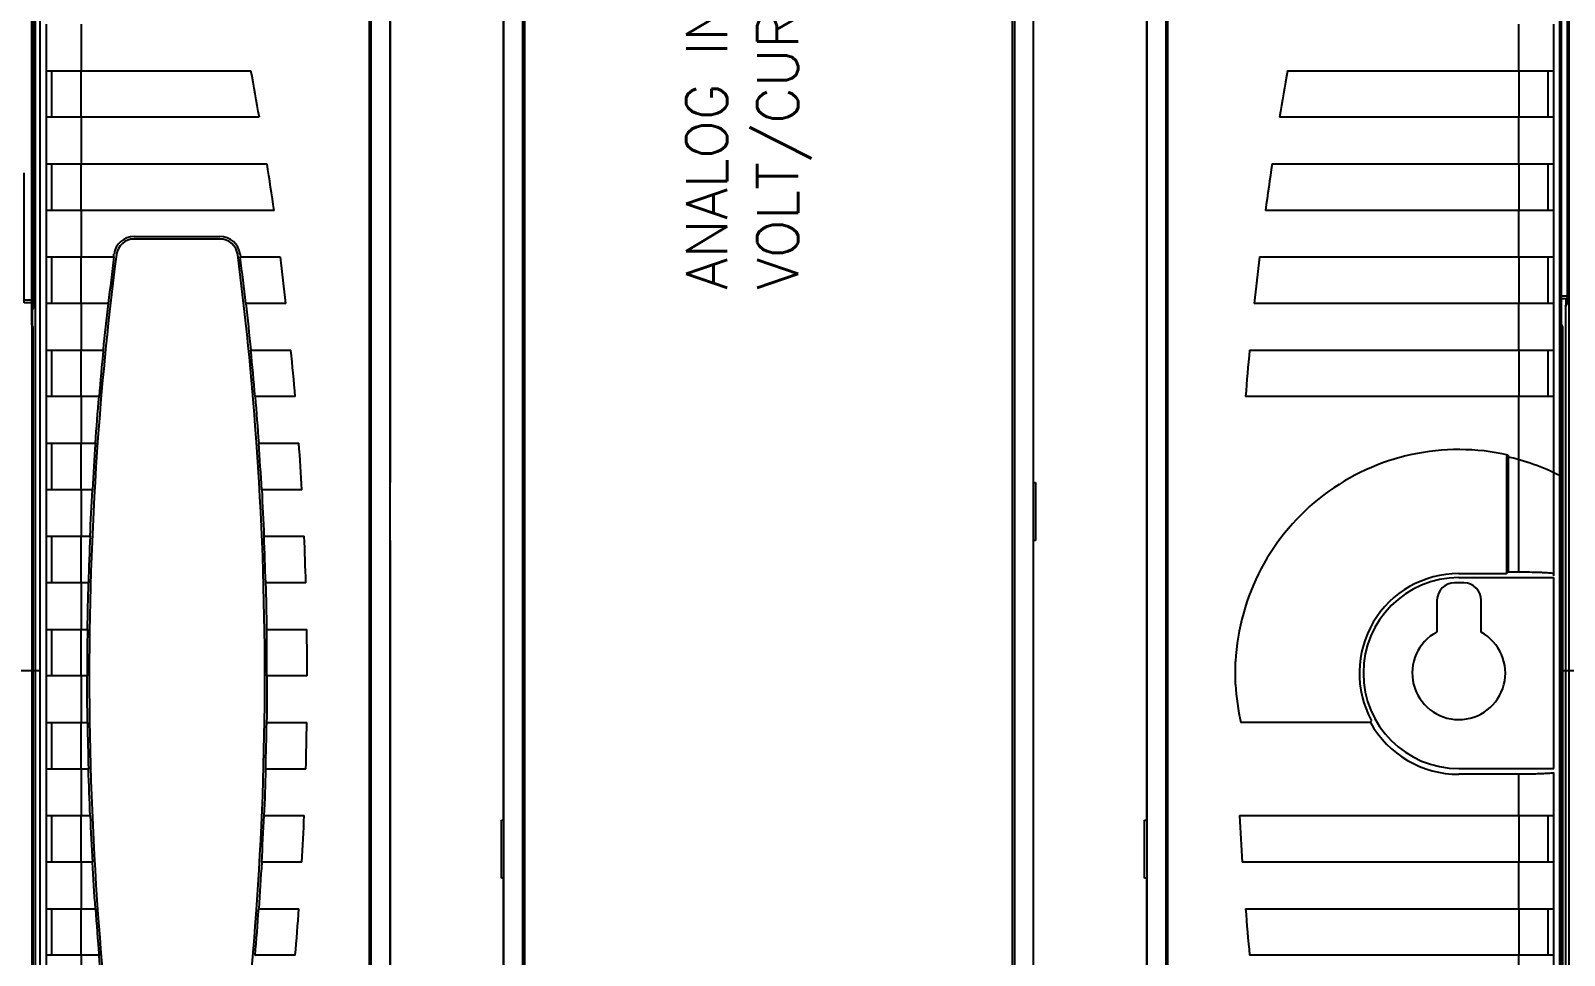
# Model space of a CAD drawing. Header units: inches. Extents: x -4 to 280, y -9 to 35.
# Drawn here: x 42.557 to 45.192, y 14.531 to 16.12 of the extents above; entities that cross this region are included whole.
import ezdxf

# ---------------------------------------------------------------- set-up
doc = ezdxf.new("R2010")
doc.units = ezdxf.units.IN
doc.header["$LTSCALE"] = 0.5
doc.header["$MEASUREMENT"] = 0
doc.set_wipeout_variables(frame=1)
doc.linetypes.add('BORDER', pattern=[1.75, 0.5, -0.25, 0.5, -0.25, 0, -0.25])
doc.layers.get('Defpoints').update_dxf_attribs({"color": 252})
for name, color, linetype in [('1', 7, 'Continuous'), ('204', 7, 'Continuous'), ('DATAINFO', 32, 'Continuous'), ('IOBASE', 177, 'Continuous')]:
    doc.layers.add(name, color=color, linetype=linetype)
doc.styles.add('RomanS', font='romans.shx', dxfattribs={"width": 0.85})
doc.styles.get("Standard").update_dxf_attribs({"font": 'romans.shx', "width": 0.85})

# ---------------------------------------------------------------- blocks, each defined once
blk = doc.blocks.new('IC200CHS022')
at = {"layer": '204', "color": 150, "linetype": 'Continuous'}
for p, q in [((4.3713, 7.3567), (4.3713, 3.9934)), ((6.9935, 5.8525), (6.9935, 7.2067)), ((4.3684, 7.1776), (4.3684, 5.8816)), ((5.5015, 7.1237), (5.5015, 4.6161)), ((6.5985, 7.1237), (6.5985, 3.3455)), ((5.6809, 5.1404), (5.6809, 7.1028)), ((5.7158, 7.0809), (5.7158, 5.1623)), ((6.0821, 5.1623), (6.0821, 7.0809)), ((5.0159, 5.287), (5.0159, 6.7772)), ((5.0173, 5.2884), (5.0173, 6.7758)), ((5.1386, 6.2774), (5.1386, 6.3024)), ((5.1386, 6.3024), (5.1636, 6.3024)), ((5.1636, 6.3024), (5.1636, 6.2774)), ((5.2386, 6.2774), (5.2386, 6.3024)), ((5.2386, 6.3024), (5.2636, 6.3024)), ((5.2636, 6.3024), (5.2636, 6.2774)), ((5.3386, 6.2774), (5.3386, 6.3024)), ((5.3386, 6.3024), (5.3636, 6.3024)), ((5.3636, 6.3024), (5.3636, 6.2774)), ((6.2346, 6.2774), (6.2346, 6.3024)), ((6.2346, 6.3024), (6.2596, 6.3024)), ((6.2596, 6.3024), (6.2596, 6.2774)), ((6.3346, 6.2774), (6.3346, 6.3024)), ((6.3346, 6.3024), (6.3596, 6.3024)), ((6.3596, 6.3024), (6.3596, 6.2774)), ((6.4346, 6.2774), (6.4346, 6.3024)), ((6.4346, 6.3024), (6.4596, 6.3024)), ((6.4596, 6.3024), (6.4596, 6.2774)), ((5.1636, 6.2774), (5.1386, 6.2774)), ((5.2636, 6.2774), (5.2386, 6.2774)), ((5.3636, 6.2774), (5.3386, 6.2774)), ((6.2596, 6.2774), (6.2346, 6.2774)), ((6.3596, 6.2774), (6.3346, 6.2774)), ((6.4596, 6.2774), (6.4346, 6.2774)), ((5.1386, 6.1774), (5.1386, 6.2024)), ((5.1386, 6.2024), (5.1636, 6.2024)), ((5.1636, 6.2024), (5.1636, 6.1774)), ((5.2386, 6.1774), (5.2386, 6.2024)), ((5.2386, 6.2024), (5.2636, 6.2024)), ((5.2636, 6.2024), (5.2636, 6.1774)), ((5.3386, 6.1774), (5.3386, 6.2024)), ((5.3386, 6.2024), (5.3636, 6.2024)), ((5.3636, 6.2024), (5.3636, 6.1774)), ((6.2346, 6.1774), (6.2346, 6.2024)), ((6.2346, 6.2024), (6.2596, 6.2024)), ((6.2596, 6.2024), (6.2596, 6.1774)), ((6.3346, 6.1774), (6.3346, 6.2024)), ((6.3346, 6.2024), (6.3596, 6.2024)), ((6.3596, 6.2024), (6.3596, 6.1774)), ((6.4346, 6.1774), (6.4346, 6.2024)), ((6.4346, 6.2024), (6.4596, 6.2024)), ((6.4596, 6.2024), (6.4596, 6.1774)), ((5.1636, 6.1774), (5.1386, 6.1774)), ((5.2636, 6.1774), (5.2386, 6.1774)), ((5.3636, 6.1774), (5.3386, 6.1774)), ((6.2596, 6.1774), (6.2346, 6.1774)), ((6.3596, 6.1774), (6.3346, 6.1774)), ((6.4596, 6.1774), (6.4346, 6.1774)), ((4.3524, 5.8894), (4.3524, 6.1124)), ((5.1386, 6.0774), (5.1386, 6.1024)), ((5.1386, 6.1024), (5.1636, 6.1024)), ((5.1636, 6.1024), (5.1636, 6.0774)), ((5.2386, 6.0774), (5.2386, 6.1024)), ((5.2386, 6.1024), (5.2636, 6.1024)), ((5.2636, 6.1024), (5.2636, 6.0774)), ((5.3386, 6.0774), (5.3386, 6.1024)), ((5.3386, 6.1024), (5.3636, 6.1024)), ((5.3636, 6.1024), (5.3636, 6.0774)), ((6.2346, 6.0774), (6.2346, 6.1024)), ((6.2346, 6.1024), (6.2596, 6.1024)), ((6.2596, 6.1024), (6.2596, 6.0774)), ((6.3346, 6.0774), (6.3346, 6.1024)), ((6.3346, 6.1024), (6.3596, 6.1024)), ((6.3596, 6.1024), (6.3596, 6.0774)), ((6.4346, 6.0774), (6.4346, 6.1024)), ((6.4346, 6.1024), (6.4596, 6.1024)), ((6.4596, 6.1024), (6.4596, 6.0774)), ((5.1636, 6.0774), (5.1386, 6.0774)), ((5.2636, 6.0774), (5.2386, 6.0774)), ((5.3636, 6.0774), (5.3386, 6.0774)), ((6.2596, 6.0774), (6.2346, 6.0774)), ((6.3596, 6.0774), (6.3346, 6.0774)), ((6.4596, 6.0774), (6.4346, 6.0774)), ((5.1386, 5.9774), (5.1386, 6.0024)), ((5.1386, 6.0024), (5.1636, 6.0024)), ((5.1636, 6.0024), (5.1636, 5.9774)), ((5.2386, 5.9774), (5.2386, 6.0024)), ((5.2386, 6.0024), (5.2636, 6.0024)), ((5.2636, 6.0024), (5.2636, 5.9774)), ((5.3386, 5.9774), (5.3386, 6.0024)), ((5.3386, 6.0024), (5.3636, 6.0024)), ((5.3636, 6.0024), (5.3636, 5.9774)), ((6.2346, 5.9774), (6.2346, 6.0024)), ((6.2346, 6.0024), (6.2596, 6.0024)), ((6.2596, 6.0024), (6.2596, 5.9774)), ((6.3346, 5.9774), (6.3346, 6.0024)), ((6.3346, 6.0024), (6.3596, 6.0024)), ((6.3596, 6.0024), (6.3596, 5.9774)), ((6.4346, 5.9774), (6.4346, 6.0024)), ((6.4346, 6.0024), (6.4596, 6.0024)), ((6.4596, 6.0024), (6.4596, 5.9774)), ((5.1636, 5.9774), (5.1386, 5.9774)), ((5.2636, 5.9774), (5.2386, 5.9774)), ((5.3636, 5.9774), (5.3386, 5.9774)), ((6.2596, 5.9774), (6.2346, 5.9774)), ((6.3596, 5.9774), (6.3346, 5.9774)), ((6.4596, 5.9774), (6.4346, 5.9774)), ((5.1386, 5.8774), (5.1386, 5.9024)), ((5.1386, 5.9024), (5.1636, 5.9024)), ((5.1636, 5.9024), (5.1636, 5.8774)), ((5.2386, 5.8774), (5.2386, 5.9024)), ((5.2386, 5.9024), (5.2636, 5.9024)), ((5.2636, 5.9024), (5.2636, 5.8774)), ((5.3386, 5.8774), (5.3386, 5.9024)), ((5.3386, 5.9024), (5.3636, 5.9024)), ((5.3636, 5.9024), (5.3636, 5.8774)), ((6.2346, 5.8774), (6.2346, 5.9024)), ((6.2346, 5.9024), (6.2596, 5.9024)), ((6.2596, 5.9024), (6.2596, 5.8774)), ((6.3346, 5.8774), (6.3346, 5.9024)), ((6.3346, 5.9024), (6.3596, 5.9024)), ((6.3596, 5.9024), (6.3596, 5.8774)), ((6.4346, 5.8774), (6.4346, 5.9024)), ((6.4346, 5.9024), (6.4596, 5.9024)), ((6.4596, 5.9024), (6.4596, 5.8774)), ((4.3684, 5.8816), (4.3659, 5.8766)), ((4.3659, 5.8779), (4.3666, 5.8779)), ((4.3659, 5.8766), (4.3659, 3.0802)), ((5.1636, 5.8774), (5.1386, 5.8774)), ((5.2636, 5.8774), (5.2386, 5.8774)), ((5.3636, 5.8774), (5.3386, 5.8774)), ((6.2596, 5.8774), (6.2346, 5.8774)), ((6.3596, 5.8774), (6.3346, 5.8774)), ((6.4596, 5.8774), (6.4346, 5.8774)), ((6.9959, 5.8476), (6.9935, 5.8525)), ((6.9959, 3.0802), (6.9959, 5.8476)), ((5.1386, 5.7774), (5.1386, 5.8024)), ((5.1386, 5.8024), (5.1636, 5.8024)), ((5.1636, 5.8024), (5.1636, 5.7774)), ((5.2386, 5.7774), (5.2386, 5.8024)), ((5.2386, 5.8024), (5.2636, 5.8024)), ((5.2636, 5.8024), (5.2636, 5.7774)), ((5.3386, 5.7774), (5.3386, 5.8024)), ((5.3386, 5.8024), (5.3636, 5.8024)), ((5.3636, 5.8024), (5.3636, 5.7774)), ((6.2346, 5.7774), (6.2346, 5.8024)), ((6.2346, 5.8024), (6.2596, 5.8024)), ((6.2596, 5.8024), (6.2596, 5.7774)), ((6.3346, 5.7774), (6.3346, 5.8024)), ((6.3346, 5.8024), (6.3596, 5.8024)), ((6.3596, 5.8024), (6.3596, 5.7774)), ((6.4346, 5.7774), (6.4346, 5.8024)), ((6.4346, 5.8024), (6.4596, 5.8024)), ((6.4596, 5.8024), (6.4596, 5.7774)), ((5.1636, 5.7774), (5.1386, 5.7774)), ((5.2636, 5.7774), (5.2386, 5.7774)), ((5.3636, 5.7774), (5.3386, 5.7774)), ((6.2596, 5.7774), (6.2346, 5.7774)), ((6.3596, 5.7774), (6.3346, 5.7774)), ((6.4596, 5.7774), (6.4346, 5.7774)), ((5.1386, 5.6774), (5.1386, 5.7024)), ((5.1386, 5.7024), (5.1636, 5.7024)), ((5.1636, 5.7024), (5.1636, 5.6774)), ((5.2386, 5.6774), (5.2386, 5.7024)), ((5.2386, 5.7024), (5.2636, 5.7024)), ((5.2636, 5.7024), (5.2636, 5.6774)), ((5.3386, 5.6774), (5.3386, 5.7024)), ((5.3386, 5.7024), (5.3636, 5.7024)), ((5.3636, 5.7024), (5.3636, 5.6774)), ((6.2346, 5.6774), (6.2346, 5.7024)), ((6.2346, 5.7024), (6.2596, 5.7024)), ((6.2596, 5.7024), (6.2596, 5.6774)), ((6.3346, 5.6774), (6.3346, 5.7024)), ((6.3346, 5.7024), (6.3596, 5.7024)), ((6.3596, 5.7024), (6.3596, 5.6774)), ((6.4346, 5.6774), (6.4346, 5.7024)), ((6.4346, 5.7024), (6.4596, 5.7024)), ((6.4596, 5.7024), (6.4596, 5.6774)), ((5.1636, 5.6774), (5.1386, 5.6774)), ((5.2636, 5.6774), (5.2386, 5.6774)), ((5.3636, 5.6774), (5.3386, 5.6774)), ((6.2596, 5.6774), (6.2346, 5.6774)), ((6.3596, 5.6774), (6.3346, 5.6774)), ((6.4596, 5.6774), (6.4346, 5.6774)), ((5.1386, 5.5774), (5.1386, 5.6024)), ((5.1386, 5.6024), (5.1636, 5.6024)), ((5.1636, 5.6024), (5.1636, 5.5774)), ((5.2386, 5.5774), (5.2386, 5.6024)), ((5.2386, 5.6024), (5.2636, 5.6024)), ((5.2636, 5.6024), (5.2636, 5.5774)), ((5.3386, 5.5774), (5.3386, 5.6024)), ((5.3386, 5.6024), (5.3636, 5.6024)), ((5.3636, 5.6024), (5.3636, 5.5774)), ((6.2346, 5.5774), (6.2346, 5.6024)), ((6.2346, 5.6024), (6.2596, 5.6024)), ((6.2596, 5.6024), (6.2596, 5.5774)), ((6.3346, 5.5774), (6.3346, 5.6024)), ((6.3346, 5.6024), (6.3596, 5.6024)), ((6.3596, 5.6024), (6.3596, 5.5774)), ((6.4346, 5.5774), (6.4346, 5.6024)), ((6.4346, 5.6024), (6.4596, 5.6024)), ((6.4596, 5.6024), (6.4596, 5.5774)), ((5.1636, 5.5774), (5.1386, 5.5774)), ((5.2636, 5.5774), (5.2386, 5.5774)), ((5.3636, 5.5774), (5.3386, 5.5774)), ((6.2596, 5.5774), (6.2346, 5.5774)), ((6.3596, 5.5774), (6.3346, 5.5774)), ((6.4596, 5.5774), (6.4346, 5.5774)), ((5.1386, 5.4774), (5.1386, 5.5024)), ((5.1386, 5.5024), (5.1636, 5.5024)), ((5.1636, 5.5024), (5.1636, 5.4774)), ((5.2386, 5.4774), (5.2386, 5.5024)), ((5.2386, 5.5024), (5.2636, 5.5024)), ((5.2636, 5.5024), (5.2636, 5.4774)), ((5.3386, 5.4774), (5.3386, 5.5024)), ((5.3386, 5.5024), (5.3636, 5.5024)), ((5.3636, 5.5024), (5.3636, 5.4774)), ((6.2346, 5.4774), (6.2346, 5.5024)), ((6.2346, 5.5024), (6.2596, 5.5024)), ((6.2596, 5.5024), (6.2596, 5.4774)), ((6.3346, 5.4774), (6.3346, 5.5024)), ((6.3346, 5.5024), (6.3596, 5.5024)), ((6.3596, 5.5024), (6.3596, 5.4774)), ((6.4346, 5.4774), (6.4346, 5.5024)), ((6.4346, 5.5024), (6.4596, 5.5024)), ((6.4596, 5.5024), (6.4596, 5.4774)), ((5.1636, 5.4774), (5.1386, 5.4774)), ((5.2636, 5.4774), (5.2386, 5.4774)), ((5.3636, 5.4774), (5.3386, 5.4774)), ((6.2596, 5.4774), (6.2346, 5.4774)), ((6.3596, 5.4774), (6.3346, 5.4774)), ((6.4596, 5.4774), (6.4346, 5.4774)), ((5.1386, 5.3774), (5.1386, 5.4024)), ((5.1386, 5.4024), (5.1636, 5.4024)), ((5.1636, 5.4024), (5.1636, 5.3774)), ((5.2386, 5.3774), (5.2386, 5.4024)), ((5.2386, 5.4024), (5.2636, 5.4024)), ((5.2636, 5.4024), (5.2636, 5.3774)), ((5.3386, 5.3774), (5.3386, 5.4024)), ((5.3386, 5.4024), (5.3636, 5.4024)), ((5.3636, 5.4024), (5.3636, 5.3774)), ((6.2346, 5.3774), (6.2346, 5.4024)), ((6.2346, 5.4024), (6.2596, 5.4024)), ((6.2596, 5.4024), (6.2596, 5.3774)), ((6.3346, 5.3774), (6.3346, 5.4024)), ((6.3346, 5.4024), (6.3596, 5.4024)), ((6.3596, 5.4024), (6.3596, 5.3774)), ((6.4346, 5.3774), (6.4346, 5.4024)), ((6.4346, 5.4024), (6.4596, 5.4024)), ((6.4596, 5.4024), (6.4596, 5.3774)), ((5.1636, 5.3774), (5.1386, 5.3774)), ((5.2636, 5.3774), (5.2386, 5.3774)), ((5.3636, 5.3774), (5.3386, 5.3774)), ((6.2596, 5.3774), (6.2346, 5.3774)), ((6.3596, 5.3774), (6.3346, 5.3774)), ((6.4596, 5.3774), (6.4346, 5.3774)), ((5.1386, 5.2774), (5.1386, 5.3024)), ((5.1386, 5.3024), (5.1636, 5.3024)), ((5.1636, 5.3024), (5.1636, 5.2774)), ((5.2386, 5.2774), (5.2386, 5.3024)), ((5.2386, 5.3024), (5.2636, 5.3024)), ((5.2636, 5.3024), (5.2636, 5.2774)), ((5.3386, 5.2774), (5.3386, 5.3024)), ((5.3386, 5.3024), (5.3636, 5.3024)), ((5.3636, 5.3024), (5.3636, 5.2774)), ((6.2346, 5.2774), (6.2346, 5.3024)), ((6.2346, 5.3024), (6.2596, 5.3024)), ((6.2596, 5.3024), (6.2596, 5.2774)), ((6.3346, 5.2774), (6.3346, 5.3024)), ((6.3346, 5.3024), (6.3596, 5.3024)), ((6.3596, 5.3024), (6.3596, 5.2774)), ((6.4346, 5.2774), (6.4346, 5.3024)), ((6.4346, 5.3024), (6.4596, 5.3024)), ((6.4596, 5.3024), (6.4596, 5.2774)), ((4.9904, 5.2815), (5.0159, 5.287)), ((5.1636, 5.2774), (5.1386, 5.2774)), ((5.2636, 5.2774), (5.2386, 5.2774)), ((5.3636, 5.2774), (5.3386, 5.2774)), ((6.2596, 5.2774), (6.2346, 5.2774)), ((6.3596, 5.2774), (6.3346, 5.2774)), ((6.4596, 5.2774), (6.4346, 5.2774)), ((6.6904, 5.2831), (6.7428, 5.2831)), ((5.0159, 5.2022), (4.9904, 5.2077)), ((5.0159, 3.862), (5.0159, 5.2022)), ((5.0173, 3.8634), (5.0173, 5.2008)), ((5.1386, 5.1774), (5.1386, 5.2024)), ((5.1386, 5.2024), (5.1636, 5.2024)), ((5.1636, 5.2024), (5.1636, 5.1774)), ((5.2386, 5.1774), (5.2386, 5.2024)), ((5.2386, 5.2024), (5.2636, 5.2024)), ((5.2636, 5.2024), (5.2636, 5.1774)), ((5.3386, 5.1774), (5.3386, 5.2024)), ((5.3386, 5.2024), (5.3636, 5.2024)), ((5.3636, 5.2024), (5.3636, 5.1774)), ((6.2346, 5.1774), (6.2346, 5.2024)), ((6.2346, 5.2024), (6.2596, 5.2024)), ((6.2596, 5.2024), (6.2596, 5.1774)), ((6.3346, 5.1774), (6.3346, 5.2024)), ((6.3346, 5.2024), (6.3596, 5.2024)), ((6.3596, 5.2024), (6.3596, 5.1774)), ((6.4346, 5.1774), (6.4346, 5.2024)), ((6.4346, 5.2024), (6.4596, 5.2024)), ((6.4596, 5.2024), (6.4596, 5.1774)), ((5.1636, 5.1774), (5.1386, 5.1774)), ((5.2636, 5.1774), (5.2386, 5.1774)), ((5.3636, 5.1774), (5.3386, 5.1774)), ((6.2596, 5.1774), (6.2346, 5.1774)), ((6.3596, 5.1774), (6.3346, 5.1774)), ((6.4596, 5.1774), (6.4346, 5.1774)), ((6.7794, 5.1286), (6.7794, 5.1824)), ((5.6939, 5.1404), (5.6809, 5.1404)), ((5.7158, 5.1623), (5.6939, 5.1404)), ((5.6939, 5.1), (5.6939, 5.1404)), ((6.1041, 5.1403), (6.0821, 5.1623)), ((6.1173, 3.3455), (6.1173, 5.1334)), ((5.1386, 5.0774), (5.1386, 5.1024)), ((5.1386, 5.1024), (5.1636, 5.1024)), ((5.1636, 5.1024), (5.1636, 5.0774)), ((5.2386, 5.0774), (5.2386, 5.1024)), ((5.2386, 5.1024), (5.2636, 5.1024)), ((5.2636, 5.1024), (5.2636, 5.0774)), ((5.3386, 5.0774), (5.3386, 5.1024)), ((5.3386, 5.1024), (5.3636, 5.1024)), ((5.3636, 5.1024), (5.3636, 5.0774)), ((6.2346, 5.0774), (6.2346, 5.1024)), ((6.2346, 5.1024), (6.2596, 5.1024)), ((6.2596, 5.1024), (6.2596, 5.0774)), ((6.3346, 5.0774), (6.3346, 5.1024)), ((6.3346, 5.1024), (6.3596, 5.1024)), ((6.3596, 5.1024), (6.3596, 5.0774)), ((6.4346, 5.0774), (6.4346, 5.1024)), ((6.4346, 5.1024), (6.4596, 5.1024)), ((6.4596, 5.1024), (6.4596, 5.0774)), ((5.1636, 5.0774), (5.1386, 5.0774)), ((5.2636, 5.0774), (5.2386, 5.0774)), ((5.3636, 5.0774), (5.3386, 5.0774)), ((6.0641, 5.0601), (5.7338, 5.0601)), ((6.2596, 5.0774), (6.2346, 5.0774)), ((6.3596, 5.0774), (6.3346, 5.0774)), ((6.4596, 5.0774), (6.4346, 5.0774)), ((5.1386, 4.9774), (5.1386, 5.0024)), ((5.1386, 5.0024), (5.1636, 5.0024)), ((5.1636, 5.0024), (5.1636, 4.9774)), ((5.2386, 4.9774), (5.2386, 5.0024)), ((5.2386, 5.0024), (5.2636, 5.0024)), ((5.2636, 5.0024), (5.2636, 4.9774)), ((5.3386, 4.9774), (5.3386, 5.0024)), ((5.3386, 5.0024), (5.3636, 5.0024)), ((5.3636, 5.0024), (5.3636, 4.9774)), ((6.2346, 4.9774), (6.2346, 5.0024)), ((6.2346, 5.0024), (6.2596, 5.0024)), ((6.2596, 5.0024), (6.2596, 4.9774)), ((6.3346, 4.9774), (6.3346, 5.0024)), ((6.3346, 5.0024), (6.3596, 5.0024)), ((6.3596, 5.0024), (6.3596, 4.9774)), ((6.4346, 4.9774), (6.4346, 5.0024)), ((6.4346, 5.0024), (6.4596, 5.0024)), ((6.4596, 5.0024), (6.4596, 4.9774)), ((5.1636, 4.9774), (5.1386, 4.9774)), ((5.2636, 4.9774), (5.2386, 4.9774)), ((5.3636, 4.9774), (5.3386, 4.9774)), ((6.2596, 4.9774), (6.2346, 4.9774)), ((6.3596, 4.9774), (6.3346, 4.9774)), ((6.4596, 4.9774), (6.4346, 4.9774)), ((5.1386, 4.8774), (5.1386, 4.9024)), ((5.1386, 4.9024), (5.1636, 4.9024)), ((5.1636, 4.9024), (5.1636, 4.8774)), ((5.2386, 4.8774), (5.2386, 4.9024)), ((5.2386, 4.9024), (5.2636, 4.9024)), ((5.2636, 4.9024), (5.2636, 4.8774)), ((5.3386, 4.8774), (5.3386, 4.9024)), ((5.3386, 4.9024), (5.3636, 4.9024)), ((5.3636, 4.9024), (5.3636, 4.8774)), ((6.2346, 4.8774), (6.2346, 4.9024)), ((6.2346, 4.9024), (6.2596, 4.9024)), ((6.2596, 4.9024), (6.2596, 4.8774)), ((6.3346, 4.8774), (6.3346, 4.9024)), ((6.3346, 4.9024), (6.3596, 4.9024)), ((6.3596, 4.9024), (6.3596, 4.8774)), ((6.4346, 4.8774), (6.4346, 4.9024)), ((6.4346, 4.9024), (6.4596, 4.9024)), ((6.4596, 4.9024), (6.4596, 4.8774)), ((5.1636, 4.8774), (5.1386, 4.8774)), ((5.2636, 4.8774), (5.2386, 4.8774)), ((5.3636, 4.8774), (5.3386, 4.8774)), ((6.2596, 4.8774), (6.2346, 4.8774)), ((6.3596, 4.8774), (6.3346, 4.8774)), ((6.4596, 4.8774), (6.4346, 4.8774)), ((5.1386, 4.7774), (5.1386, 4.8024)), ((5.1386, 4.8024), (5.1636, 4.8024)), ((5.1636, 4.8024), (5.1636, 4.7774)), ((5.2386, 4.7774), (5.2386, 4.8024)), ((5.2386, 4.8024), (5.2636, 4.8024)), ((5.2636, 4.8024), (5.2636, 4.7774)), ((5.3386, 4.7774), (5.3386, 4.8024)), ((5.3386, 4.8024), (5.3636, 4.8024)), ((5.3636, 4.8024), (5.3636, 4.7774)), ((6.2346, 4.7774), (6.2346, 4.8024)), ((6.2346, 4.8024), (6.2596, 4.8024)), ((6.2596, 4.8024), (6.2596, 4.7774)), ((6.3346, 4.7774), (6.3346, 4.8024)), ((6.3346, 4.8024), (6.3596, 4.8024)), ((6.3596, 4.8024), (6.3596, 4.7774)), ((6.4346, 4.7774), (6.4346, 4.8024)), ((6.4346, 4.8024), (6.4596, 4.8024)), ((6.4596, 4.8024), (6.4596, 4.7774)), ((5.1636, 4.7774), (5.1386, 4.7774)), ((5.2636, 4.7774), (5.2386, 4.7774)), ((5.3636, 4.7774), (5.3386, 4.7774)), ((6.2596, 4.7774), (6.2346, 4.7774)), ((6.3596, 4.7774), (6.3346, 4.7774)), ((6.4596, 4.7774), (6.4346, 4.7774))]:
    blk.add_line(p, q, dxfattribs=at)
at = {"layer": '204', "color": 40, "linetype": 'Continuous'}
for p, q in [((5.5226, 7.1448), (5.5226, 3.3244)), ((6.6196, 7.1448), (6.6196, 3.3244)), ((5.5026, 7.1248), (5.5026, 3.3444)), ((5.7196, 5.1256), (5.7196, 7.1176)), ((5.7595, 7.1176), (5.7595, 5.1256)), ((6.0384, 5.1256), (6.0384, 7.1176)), ((6.0783, 7.1176), (6.0783, 5.1256)), ((6.5996, 7.1248), (6.5996, 3.3444)), ((5.1011, 7.0374), (5.1011, 3.5024)), ((5.4011, 3.4424), (5.4011, 7.0374)), ((6.1971, 7.0374), (6.1971, 3.5024)), ((6.4971, 3.4424), (6.4971, 7.0374)), ((4.9904, 6.7827), (4.9904, 5.2815)), ((4.9704, 5.3395), (4.9704, 6.7248)), ((4.3659, 5.8779), (4.3666, 5.8786)), ((4.3659, 5.8766), (4.3659, 5.8779)), ((4.3666, 5.8786), (4.3666, 5.8894)), ((4.8813, 5.1498), (4.8813, 5.3395)), ((4.8813, 5.3395), (4.9704, 5.3395)), ((4.9736, 5.3363), (4.9736, 5.2983)), ((4.9013, 5.1698), (4.9013, 5.3195)), ((4.9013, 5.3195), (4.9736, 5.3195)), ((4.974, 5.2815), (4.9904, 5.2815)), ((4.9736, 5.1909), (4.9736, 5.1529)), ((4.9904, 5.2077), (4.974, 5.2077)), ((4.9904, 5.2077), (4.9904, 3.8565)), ((4.9736, 5.1698), (4.9013, 5.1698)), ((4.9704, 5.1498), (4.8813, 5.1498)), ((4.9704, 3.9145), (4.9704, 5.1498)), ((6.1041, 5.0998), (6.1041, 5.1403)), ((6.1163, 3.3444), (6.1163, 5.1387)), ((5.6939, 5.1), (5.7196, 5.1256)), ((5.7196, 5.1256), (5.7595, 5.1256)), ((5.7595, 5.1256), (5.7595, 5.0858)), ((5.7595, 5.1256), (6.0384, 5.1256)), ((6.0384, 5.1256), (6.0783, 5.1256)), ((6.0384, 5.0858), (6.0384, 5.1256)), ((6.0783, 5.1256), (6.1041, 5.0998)), ((5.7595, 5.0858), (5.7338, 5.0601)), ((6.0384, 5.0858), (5.7595, 5.0858)), ((6.0641, 5.0601), (6.0384, 5.0858)), ((6.0963, 3.3244), (6.0963, 5.0763))]:
    blk.add_line(p, q, dxfattribs=at)
at = {"layer": '204', "color": 1, "linetype": 'Continuous'}
blk.add_line((4.3684, 5.8894), (4.3524, 5.8894), dxfattribs=at)
at = {"layer": '204', "color": 30, "linetype": 'Continuous'}
for p, q in [((4.3684, 5.8939), (4.3526, 5.8939)), ((6.9935, 5.8525), (6.9935, 3.0744)), ((5.0173, 5.2884), (5.0159, 5.287)), ((5.0159, 5.2022), (5.0173, 5.2008)), ((6.1173, 5.1334), (6.1163, 5.1387))]:
    blk.add_line(p, q, dxfattribs=at)
at = {"layer": '204', "color": 6, "linetype": 'Continuous'}
for p, q in [((6.8544, 5.1824), (6.8544, 5.1181)), ((6.7794, 5.1181), (6.7794, 5.1286)), ((6.8344, 5.0981), (6.7994, 5.0981))]:
    blk.add_line(p, q, dxfattribs=at)
at = {"layer": '204', "color": 30, "linetype": 'Continuous'}
blk.add_lwpolyline([(4.3669, 5.8786), (4.3669, 5.8786), (4.3669, 5.8786), (4.3668, 5.8786), (4.3668, 5.8786), (4.3667, 5.8786), (4.3666, 5.8786)], dxfattribs=at)
at = {"layer": '204', "color": 40, "linetype": 'Continuous'}
for points in [[(4.8813, 5.3395), (4.8825, 5.3379, 0.011082), (4.8837, 5.3365, 0.012313), (4.8849, 5.3351, 0.01159), (4.8863, 5.3338, 0.008675), (4.8876, 5.3325, 0.006559), (4.889, 5.3313, 0.004634), (4.8903, 5.3301, 0.002778), (4.8917, 5.3289, 0.00043), (4.893, 5.3278, -0.001711), (4.8942, 5.3267, -0.004241), (4.8954, 5.3256, -0.005229), (4.8965, 5.3245, -0.004675), (4.8975, 5.3235, -0.004117), (4.8985, 5.3226, -0.00334), (4.8993, 5.3217, -0.003493), (4.9, 5.321, -0.003742), (4.9007, 5.3202, -0.003811), (4.9013, 5.3195, -0.004521)], [(4.9704, 5.3395), (4.9706, 5.3393, -0.00005), (4.9708, 5.3391, -0.000088), (4.971, 5.3389, -0.000052), (4.9712, 5.3387, 0.00007), (4.9714, 5.3385, 0.000138), (4.9716, 5.3383, 0.000172), (4.9718, 5.3381, 0.000297), (4.972, 5.3379, 0.000517), (4.9722, 5.3377, 0.000398), (4.9724, 5.3375, 0.000008), (4.9726, 5.3373, 0.000808), (4.9728, 5.3371, 0.001715), (4.9732, 5.3367, 0.000854), (4.9736, 5.3363, 0.000434)], [(4.9736, 5.2983), (4.9751, 5.297, -0.003256), (4.9764, 5.2956, -0.003547), (4.9778, 5.2943, -0.003252), (4.9792, 5.2929, -0.002402), (4.9805, 5.2915, -0.001881), (4.9818, 5.2902, -0.001508), (4.983, 5.2889, -0.000941), (4.9842, 5.2876, 0.000094), (4.9853, 5.2865, 0.000137), (4.9863, 5.2854, -0.001108), (4.9872, 5.2845, 0.0024), (4.9881, 5.2835, 0.011623), (4.9891, 5.2826, 0.010948), (4.9904, 5.2815, 0.007742)], [(4.9736, 5.2983), (4.9737, 5.2965, 0.000391), (4.9737, 5.2949, 0.000424), (4.9737, 5.2932, 0.000455), (4.9737, 5.2917, 0.000488), (4.9737, 5.2902, 0.000521), (4.9737, 5.2888, 0.00054), (4.9737, 5.2875, 0.000676), (4.9738, 5.2863, 0.000974), (4.9738, 5.2853, 0.000937), (4.9738, 5.2843, 0.000337), (4.9738, 5.2835, 0.001779), (4.9739, 5.2828, 0.006571), (4.9739, 5.2821, 0.008716), (4.974, 5.2815, 0.009065)], [(4.9904, 5.2815), (4.9904, 5.2815, 0.009044), (4.9904, 5.2815, 0.009474), (4.9904, 5.2815, 0.01026), (4.9904, 5.2815, 0.011418), (4.9904, 5.2815, 0.011993), (4.9904, 5.2815, 0.011949), (4.9904, 5.2815, 0.014219), (4.9905, 5.2815, 0.018435), (4.9905, 5.2815, 0.014791), (4.9905, 5.2815, 0.004806), (4.9905, 5.2815, 0.02257), (4.9905, 5.2815, 0.041937), (4.9905, 5.2815, 0.020782), (4.9905, 5.2815, 0.01088)], [(4.974, 5.2077), (4.974, 5.2077, 0.159441), (4.9739, 5.2074, 0.021562), (4.9739, 5.207, 0.007702), (4.9739, 5.2064, 0.00399), (4.9738, 5.2057, 0.002372), (4.9738, 5.2049, 0.001566), (4.9738, 5.204, 0.001275), (4.9738, 5.2029, 0.001159), (4.9737, 5.2016, 0.000707), (4.9737, 5.2004, 0.000215), (4.9737, 5.1992, 0.000823), (4.9737, 5.1975, 0.001162), (4.9737, 5.1947, 0.000487), (4.9736, 5.1909, 0.000238)], [(4.9904, 5.2077), (4.99, 5.2074, 0.035608), (4.9895, 5.207, 0.019364), (4.9888, 5.2064, 0.010765), (4.9881, 5.2057, 0.005804), (4.9872, 5.2048, 0.003409), (4.9863, 5.2038, 0.002131), (4.9853, 5.2027, 0.001003), (4.9842, 5.2016, -0.000294), (4.9829, 5.2003, -0.000227), (4.9818, 5.199, 0.000905), (4.9807, 5.1979, -0.002151), (4.9792, 5.1963, -0.005874), (4.9768, 5.194, -0.002943), (4.9736, 5.1909, -0.001391)], [(4.9905, 5.2077), (4.9905, 5.2077, 0.019052), (4.9905, 5.2077, 0.019478), (4.9905, 5.2077, 0.019752), (4.9905, 5.2077, 0.01974), (4.9905, 5.2077, 0.018702), (4.9905, 5.2077, 0.01694), (4.9905, 5.2077, 0.01777), (4.9905, 5.2077, 0.019746), (4.9904, 5.2077, 0.014138), (4.9904, 5.2077, 0.005044), (4.9904, 5.2077, 0.018002), (4.9904, 5.2077, 0.026764), (4.9904, 5.2077, 0.011667), (4.9904, 5.2077, 0.005901)], [(4.8813, 5.1498), (4.8825, 5.1513, -0.01108), (4.8837, 5.1527, -0.012311), (4.8849, 5.1541, -0.011588), (4.8863, 5.1555, -0.008673), (4.8876, 5.1567, -0.006557), (4.889, 5.1579, -0.004633), (4.8903, 5.1591, -0.002776), (4.8917, 5.1603, -0.000428), (4.893, 5.1614, 0.001712), (4.8942, 5.1625, 0.004241), (4.8954, 5.1636, 0.00523), (4.8965, 5.1647, 0.004676), (4.8975, 5.1657, 0.004118), (4.8985, 5.1666, 0.003339), (4.8993, 5.1675, 0.003497), (4.9, 5.1683, 0.003759), (4.9007, 5.169, 0.003832), (4.9013, 5.1698, 0.00454)], [(4.9736, 5.1529), (4.9734, 5.1527, 0.000834), (4.9732, 5.1525, 0.000868), (4.973, 5.1523, 0.000841), (4.9728, 5.1521, 0.000741), (4.9726, 5.1519, 0.000653), (4.9724, 5.1517, 0.000568), (4.9722, 5.1515, 0.000521), (4.972, 5.1513, 0.000459), (4.9718, 5.1511, 0.000344), (4.9716, 5.1509, 0.000247), (4.9715, 5.1508, 0.000237), (4.9712, 5.1506, 0.000071), (4.9709, 5.1502, 0.000014), (4.9704, 5.1498, 0.000025)], [(6.1163, 5.1387), (6.1162, 5.1388, 0.145024), (6.116, 5.1389, 0.06768), (6.1157, 5.1391, 0.033437), (6.1153, 5.1392, 0.019623), (6.1148, 5.1393, 0.012334), (6.1142, 5.1394, 0.008355), (6.1136, 5.1395, 0.006932), (6.1128, 5.1396, 0.006345), (6.1119, 5.1397, 0.003843), (6.111, 5.1398, 0.001161), (6.1102, 5.1399, 0.00446), (6.109, 5.14, 0.006077), (6.1069, 5.1401, 0.002468), (6.1041, 5.1403, 0.001194)], [(5.7595, 5.0858), (5.7546, 5.0861, -0.034474), (5.7498, 5.087, -0.03011), (5.7449, 5.0886, -0.030764), (5.74, 5.091, -0.038474), (5.7355, 5.0941, -0.03211), (5.7314, 5.0976, -0.016436), (5.7279, 5.1011, -0.040835), (5.7248, 5.1062, -0.06897), (5.722, 5.1145, -0.037106), (5.7196, 5.1256, -0.019779)], [(6.0783, 5.1256), (6.0779, 5.1208, -0.034474), (6.077, 5.1159, -0.03011), (6.0754, 5.111, -0.030764), (6.0731, 5.1062, -0.038474), (6.0699, 5.1017, -0.032109), (6.0665, 5.0976, -0.016436), (6.0629, 5.094, -0.040835), (6.0578, 5.091, -0.068969), (6.0495, 5.0882, -0.037106), (6.0384, 5.0858, -0.019779)], [(5.7338, 5.0601), (5.7311, 5.0602, -0.015682), (5.7284, 5.0604, -0.016256), (5.7259, 5.0609, -0.016543), (5.7233, 5.0615, -0.016583), (5.7209, 5.0622, -0.016641), (5.7184, 5.0631, -0.016635), (5.7161, 5.0642, -0.016622), (5.7138, 5.0654, -0.016578), (5.7117, 5.0668, -0.016298), (5.7095, 5.0683, -0.015884), (5.7075, 5.07, -0.015729), (5.7056, 5.0718, -0.015852), (5.7038, 5.0737, -0.015418), (5.7022, 5.0757, -0.014557), (5.7006, 5.0778, -0.016335), (5.6993, 5.08, -0.019928), (5.698, 5.0824, -0.015361), (5.697, 5.0846, -0.005162), (5.6961, 5.0867, -0.021734), (5.6953, 5.0895, -0.037711), (5.6946, 5.094, -0.018003), (5.6939, 5.1, -0.009298)], [(6.0963, 5.0763), (6.0972, 5.0776, 0.008779), (6.098, 5.0789, 0.008698), (6.0988, 5.0803, 0.008801), (6.0995, 5.0817, 0.009122), (6.1002, 5.0831, 0.008963), (6.1009, 5.0845, 0.008433), (6.1015, 5.086, 0.009481), (6.102, 5.0875, 0.011612), (6.1025, 5.089, 0.008835), (6.1029, 5.0905, 0.002752), (6.1032, 5.0918, 0.012953), (6.1035, 5.0935, 0.023155), (6.1038, 5.0962, 0.011332), (6.1041, 5.0998, 0.005922)], [(6.0963, 5.0763), (6.0951, 5.0749, -0.010049), (6.0939, 5.0735, -0.009977), (6.0926, 5.0721, -0.010012), (6.0912, 5.0708, -0.010294), (6.0898, 5.0696, -0.010536), (6.0884, 5.0684, -0.010775), (6.0869, 5.0673, -0.011187), (6.0853, 5.0662, -0.011803), (6.0837, 5.0653, -0.011692), (6.0821, 5.0644, -0.010951), (6.0805, 5.0636, -0.012139), (6.0788, 5.0629, -0.014567), (6.077, 5.0622, -0.011035), (6.0753, 5.0617, -0.003672), (6.0737, 5.0612, -0.015615), (6.0716, 5.0608, -0.026776), (6.0684, 5.0604, -0.012792), (6.0641, 5.0601, -0.006648)]]:
    blk.add_lwpolyline(points, format="xyb", dxfattribs=at)
at = {"layer": '204', "color": 6, "linetype": 'Continuous'}
for centre, radius, start, end in [((6.8169, 5.2531), 0.08, 297.9532, 157.9757), ((6.7994, 5.1181), 0.02, 180, 270), ((6.8344, 5.1181), 0.02, 270, 0)]:
    blk.add_arc(centre, radius, start, end, dxfattribs=at)
at = {"layer": '204', "color": 150, "linetype": 'Continuous'}
for radius, start, end in [(0.13, 166.6576, 253.2341), (0.08, 157.9757, 242.0468)]:
    blk.add_arc((6.8169, 5.2531), radius, start, end, dxfattribs=at)
at = {"layer": '1', "color": 1, "linetype": 'Continuous'}
for s, height, p in [('IC200CHS022', 0.1, (6.7635, 5.678)), ('COMPACT I/O CARRIER', 0.06, (6.8643, 5.6419)), ('BOX STYLE', 0.06, (6.9548, 5.9162))]:
    blk.add_text(s, height=height, rotation=90, dxfattribs=at).set_placement(p)
blk = doc.blocks.new('IC200ALG240')
at = {"layer": 'IOBASE'}
for p, q in [((-2.105, 1.305), (2.105, 1.305)), ((-0.475, 1.295), (-0.555, 1.295)), ((-0.475, 1.235), (-0.475, 1.295)), ((-0.395, 1.295), (-0.475, 1.295)), ((-0.315, 1.295), (-0.395, 1.295)), ((-0.395, 1.295), (-0.395, 1.235)), ((-0.315, 1.235), (-0.315, 1.295)), ((-0.235, 1.295), (-0.315, 1.295)), ((-0.155, 1.295), (-0.235, 1.295)), ((-0.235, 1.295), (-0.235, 1.235)), ((-0.155, 1.235), (-0.155, 1.295)), ((-0.075, 1.295), (-0.155, 1.295)), ((0.005, 1.295), (-0.075, 1.295)), ((-0.075, 1.295), (-0.075, 1.235)), ((0.085, 1.295), (0.005, 1.295)), ((0.005, 1.235), (0.005, 1.295)), ((0.085, 1.295), (0.085, 1.235)), ((0.165, 1.295), (0.085, 1.295)), ((0.245, 1.295), (0.165, 1.295)), ((0.165, 1.235), (0.165, 1.295)), ((0.245, 1.295), (0.245, 1.235)), ((0.325, 1.295), (0.245, 1.295)), ((0.405, 1.295), (0.325, 1.295)), ((0.325, 1.235), (0.325, 1.295)), ((0.485, 1.295), (0.405, 1.295)), ((0.405, 1.295), (0.405, 1.235)), ((0.565, 1.295), (0.485, 1.295)), ((0.485, 1.235), (0.485, 1.295)), ((0.645, 1.295), (0.565, 1.295)), ((0.565, 1.295), (0.565, 1.235)), ((0.645, 1.235), (0.645, 1.295)), ((0.725, 1.295), (0.645, 1.295)), ((0.805, 1.295), (0.725, 1.295)), ((0.725, 1.295), (0.725, 1.235)), ((0.885, 1.295), (0.805, 1.295)), ((0.805, 1.235), (0.805, 1.295)), ((0.965, 1.295), (0.885, 1.295)), ((0.885, 1.295), (0.885, 1.235)), ((1.045, 1.295), (0.965, 1.295)), ((0.965, 1.235), (0.965, 1.295)), ((1.045, 1.295), (1.045, 1.235)), ((1.125, 1.295), (1.045, 1.295)), ((-0.475, 1.285), (-0.395, 1.285)), ((-0.315, 1.285), (-0.235, 1.285)), ((-0.155, 1.285), (-0.075, 1.285)), ((0.005, 1.285), (0.085, 1.285)), ((0.165, 1.285), (0.245, 1.285)), ((0.325, 1.285), (0.405, 1.285)), ((0.485, 1.285), (0.565, 1.285)), ((0.645, 1.285), (0.725, 1.285)), ((0.805, 1.285), (0.885, 1.285)), ((0.965, 1.285), (1.045, 1.285)), ((-0.475, 1.235), (-0.555, 1.235)), ((-0.475, 1.2046), (-0.475, 1.235)), ((-0.475, 1.235), (-0.395, 1.235)), ((-0.315, 1.235), (-0.395, 1.235)), ((-0.395, 1.235), (-0.395, 1.2108)), ((-0.315, 1.2159), (-0.315, 1.235)), ((-0.315, 1.235), (-0.235, 1.235)), ((-0.315, 1.2159), (-0.315, 1.2154)), ((-0.235, 1.235), (-0.235, 1.2199)), ((-0.235, 1.235), (-0.235, 1.2199)), ((-0.155, 1.235), (-0.235, 1.235)), ((-0.235, 1.2194), (-0.235, 1.2199)), ((-0.235, 1.2194), (-0.235, 1.2199)), ((-0.155, 1.2227), (-0.155, 1.235)), ((-0.155, 1.2227), (-0.155, 1.235)), ((-0.155, 1.235), (-0.075, 1.235)), ((-0.155, 1.2227), (-0.155, 1.2222)), ((-0.155, 1.2227), (-0.155, 1.2222)), ((0.005, 1.235), (-0.075, 1.235)), ((-0.075, 1.235), (-0.075, 1.2244)), ((-0.075, 1.235), (-0.075, 1.2244)), ((-0.075, 1.2239), (-0.075, 1.2244)), ((-0.075, 1.2239), (-0.075, 1.2244)), ((0.005, 1.225), (0.005, 1.235)), ((0.005, 1.225), (0.005, 1.235)), ((0.005, 1.235), (0.085, 1.235)), ((0.005, 1.225), (0.005, 1.2245)), ((0.005, 1.225), (0.005, 1.2245)), ((0.085, 1.235), (0.085, 1.2244)), ((0.085, 1.235), (0.085, 1.2244)), ((0.165, 1.235), (0.085, 1.235)), ((0.085, 1.2239), (0.085, 1.2244)), ((0.085, 1.2239), (0.085, 1.2244)), ((0.165, 1.235), (0.245, 1.235)), ((0.165, 1.2227), (0.165, 1.235)), ((0.165, 1.2227), (0.165, 1.235)), ((0.165, 1.2227), (0.165, 1.2222)), ((0.165, 1.2227), (0.165, 1.2222)), ((0.245, 1.235), (0.245, 1.2199)), ((0.245, 1.235), (0.245, 1.2199)), ((0.325, 1.235), (0.245, 1.235)), ((0.245, 1.2194), (0.245, 1.2199)), ((0.245, 1.2194), (0.245, 1.2199)), ((0.325, 1.2159), (0.325, 1.235)), ((0.325, 1.235), (0.405, 1.235)), ((0.325, 1.2159), (0.325, 1.2154)), ((0.405, 1.235), (0.405, 1.2108)), ((0.485, 1.235), (0.405, 1.235)), ((0.485, 1.235), (0.565, 1.235)), ((0.485, 1.2046), (0.485, 1.235)), ((0.565, 1.235), (0.565, 1.1972)), ((0.645, 1.235), (0.565, 1.235)), ((0.645, 1.1886), (0.645, 1.235)), ((0.645, 1.235), (0.725, 1.235)), ((0.805, 1.235), (0.725, 1.235)), ((0.725, 1.235), (0.725, 1.1789)), ((0.805, 0.9034), (0.805, 1.235)), ((0.805, 1.235), (0.885, 1.235)), ((0.885, 1.235), (0.885, 0.9155)), ((0.965, 1.235), (0.885, 1.235)), ((0.965, 1.235), (1.045, 1.235)), ((0.965, 0.9287), (0.965, 1.235)), ((1.045, 1.235), (1.045, 0.943)), ((1.125, 1.235), (1.045, 1.235)), ((-0.475, 1.2046), (-0.475, 1.204)), ((-0.395, 1.2103), (-0.395, 1.2108)), ((0.405, 1.2103), (0.405, 1.2108)), ((0.485, 1.2046), (0.485, 1.204)), ((0.565, 1.1967), (0.565, 1.1972)), ((0.645, 1.1886), (0.645, 1.1881)), ((0.725, 1.1784), (0.725, 1.1789)), ((0.725, 1.1789), (0.7295, 1.1784)), ((0.7558, 0.9964), (0.7558, 1.1436)), ((0.76, 1.1436), (0.76, 0.9964)), ((0.645, 0.9519), (0.645, 0.9514)), ((0.645, 0.8829), (0.645, 0.9514)), ((0.725, 0.9611), (0.725, 0.9616)), ((0.7295, 0.9616), (0.725, 0.9611)), ((0.725, 0.9611), (0.725, 0.8926)), ((-0.475, 0.936), (-0.475, 0.9354)), ((-0.475, 0.8669), (-0.475, 0.9354)), ((-0.395, 0.9292), (-0.395, 0.9297)), ((-0.395, 0.9292), (-0.395, 0.8607)), ((-0.315, 0.9246), (-0.315, 0.9241)), ((-0.315, 0.8556), (-0.315, 0.9241)), ((0.325, 0.9246), (0.325, 0.9241)), ((0.325, 0.8556), (0.325, 0.9241)), ((0.405, 0.9292), (0.405, 0.9297)), ((0.405, 0.9292), (0.405, 0.8607)), ((0.485, 0.936), (0.485, 0.9354)), ((0.485, 0.8669), (0.485, 0.9354)), ((0.565, 0.9428), (0.565, 0.9433)), ((0.565, 0.9428), (0.565, 0.8743)), ((-0.235, 0.9201), (-0.235, 0.9206)), ((-0.235, 0.9201), (-0.235, 0.8516)), ((-0.155, 0.9178), (-0.155, 0.9173)), ((-0.155, 0.8488), (-0.155, 0.9173)), ((-0.075, 0.9156), (-0.075, 0.9161)), ((-0.075, 0.9156), (-0.075, 0.8471)), ((0.005, 0.9155), (0.005, 0.915)), ((0.005, 0.8465), (0.005, 0.915)), ((0.085, 0.9156), (0.085, 0.9161)), ((0.085, 0.9156), (0.085, 0.8471)), ((0.165, 0.9178), (0.165, 0.9173)), ((0.165, 0.8488), (0.165, 0.9173)), ((0.245, 0.9201), (0.245, 0.9206)), ((0.245, 0.9201), (0.245, 0.8516)), ((-2.0531, 0.7396), (2.0481, 0.7396)), ((-2.05, 0.7365), (2.045, 0.7365)), ((2.013, 0.7045), (-2.018, 0.7045)), ((-2.017, 0.7035), (0.2375, 0.7035)), ((0.3375, 0.7035), (2.012, 0.7035)), ((-2.018, 0.5085), (2.013, 0.5085)), ((-0.3425, 0.5095), (-2.017, 0.5095)), ((-0.3425, 0.5095), (-0.3422, 0.5128)), ((-0.3422, 0.5128), (-0.2428, 0.5128)), ((-0.2428, 0.5128), (-0.2425, 0.5095)), ((2.012, 0.5095), (-0.2425, 0.5095)), ((2.045, 0.4765), (-2.05, 0.4765)), ((2.0481, 0.4734), (-2.0531, 0.4734)), ((-2.0531, -0.3654), (2.0481, -0.3654)), ((2.045, -0.3685), (-2.05, -0.3685)), ((2.013, -0.4005), (-2.018, -0.4005)), ((-2.017, -0.4015), (0.2375, -0.4015)), ((0.2378, -0.4048), (0.2375, -0.4015)), ((0.3372, -0.4048), (0.2378, -0.4048)), ((0.3375, -0.4015), (0.3372, -0.4048)), ((0.3375, -0.4015), (2.012, -0.4015)), ((-2.018, -0.5965), (2.013, -0.5965)), ((-0.3425, -0.5955), (-2.017, -0.5955)), ((-0.3425, -0.5955), (-0.3422, -0.5922)), ((-0.3422, -0.5922), (-0.2428, -0.5922)), ((-0.2428, -0.5922), (-0.2425, -0.5955)), ((2.012, -0.5955), (-0.2425, -0.5955)), ((2.0481, -0.6316), (-2.0531, -0.6316)), ((2.045, -0.6285), (-2.05, -0.6285)), ((-0.315, -1.235), (-0.315, -0.76)), ((-0.235, -0.7554), (-0.235, -1.235)), ((-0.075, -0.9802), (-0.075, -0.7575)), ((-0.0096, -0.7485), (0.0296, -0.7485)), ((-0.475, -1.235), (-0.475, -0.7725)), ((-0.395, -0.7657), (-0.395, -1.235)), ((0.485, -1.235), (0.485, -0.7657)), ((0.565, -0.7725), (0.565, -1.235)), ((0.645, -1.235), (0.645, -0.7804)), ((0.725, -0.7896), (0.725, -1.235)), ((0.805, -1.235), (0.805, -0.7998)), ((0.885, -0.8113), (0.885, -1.235)), ((0.965, -1.235), (0.965, -0.8239)), ((1.045, -0.8377), (1.045, -1.235)), ((0.1352, -1.0945), (0.0806, -1.0943)), ((-0.164, -1.235), (-0.164, -1.132)), ((-0.154, -1.132), (-0.154, -1.295)), ((0.165, -1.1406), (0.165, -1.1246)), ((0.174, -1.132), (0.174, -1.295)), ((0.1809, -1.132), (0.1809, -1.2139)), ((0.0802, -1.1703), (0.1348, -1.1705)), ((-0.555, -1.235), (-0.475, -1.235)), ((-0.475, -1.295), (-0.475, -1.235)), ((-0.395, -1.235), (-0.475, -1.235)), ((-0.395, -1.235), (-0.315, -1.235)), ((-0.395, -1.235), (-0.395, -1.295)), ((-0.235, -1.235), (-0.315, -1.235)), ((-0.315, -1.295), (-0.315, -1.235)), ((-0.235, -1.235), (-0.164, -1.235)), ((-0.235, -1.235), (-0.235, -1.295)), ((0.382, -1.2139), (0.1809, -1.2139)), ((0.382, -1.2139), (0.1809, -1.2139)), ((0.1809, -1.2139), (0.184, -1.217)), ((0.1809, -1.2139), (0.184, -1.217)), ((0.3845, -1.217), (0.184, -1.217)), ((0.3845, -1.217), (0.184, -1.217)), ((0.184, -1.217), (0.184, -1.235)), ((0.184, -1.217), (0.184, -1.235)), ((0.184, -1.235), (0.485, -1.235)), ((0.382, -1.2139), (0.3845, -1.217)), ((0.382, -1.2139), (0.3845, -1.217)), ((0.565, -1.235), (0.485, -1.235)), ((0.485, -1.295), (0.485, -1.235)), ((0.565, -1.235), (0.645, -1.235)), ((0.565, -1.235), (0.565, -1.295)), ((0.725, -1.235), (0.645, -1.235)), ((0.645, -1.295), (0.645, -1.235)), ((0.725, -1.235), (0.805, -1.235)), ((0.725, -1.235), (0.725, -1.295)), ((0.885, -1.235), (0.805, -1.235)), ((0.805, -1.295), (0.805, -1.235)), ((0.885, -1.235), (0.965, -1.235)), ((0.885, -1.235), (0.885, -1.295)), ((1.045, -1.235), (0.965, -1.235)), ((0.965, -1.295), (0.965, -1.235)), ((1.045, -1.235), (1.125, -1.235)), ((1.045, -1.235), (1.045, -1.295)), ((-0.395, -1.285), (-0.475, -1.285)), ((-0.235, -1.285), (-0.315, -1.285)), ((0.565, -1.285), (0.485, -1.285)), ((0.725, -1.285), (0.645, -1.285)), ((0.885, -1.285), (0.805, -1.285)), ((1.045, -1.285), (0.965, -1.285)), ((2.105, -1.305), (-2.105, -1.305)), ((-0.555, -1.295), (-0.475, -1.295)), ((-0.475, -1.295), (-0.395, -1.295)), ((-0.395, -1.295), (-0.315, -1.295)), ((-0.315, -1.295), (-0.235, -1.295)), ((-0.235, -1.295), (-0.1609, -1.295)), ((-0.154, -1.295), (0.174, -1.295)), ((0.1772, -1.295), (0.1809, -1.295)), ((0.1809, -1.295), (0.485, -1.295)), ((0.485, -1.295), (0.565, -1.295)), ((0.565, -1.295), (0.645, -1.295)), ((0.645, -1.295), (0.725, -1.295)), ((0.725, -1.295), (0.805, -1.295)), ((0.805, -1.295), (0.885, -1.295)), ((0.885, -1.295), (0.965, -1.295)), ((0.965, -1.295), (1.045, -1.295)), ((1.045, -1.295), (1.125, -1.295))]:
    blk.add_line(p, q, dxfattribs=at)
for points in [[(-0.075, -0.9802, -0.000669), (-0.0734, -0.9811, -0.000675), (-0.0719, -0.982)], [(-0.1609, -1.295, -0.365933), (-0.1614, -1.2946, -0.023401), (-0.1625, -1.2852, -0.003665), (-0.1627, -1.2818, -0.00286), (-0.163, -1.2774, -0.003501), (-0.1633, -1.27, -0.002009), (-0.1637, -1.2571, -0.002632), (-0.1639, -1.244, -0.003838), (-0.164, -1.235)], [(0.184, -1.235, -0.005023), (0.1839, -1.2485, -0.0035), (0.1833, -1.2678, -0.001088), (0.1831, -1.274, -0.001956), (0.183, -1.2774, -0.006878), (0.1824, -1.2861, -0.012706), (0.182, -1.2908, -0.034211), (0.1812, -1.2947, -0.339567), (0.1809, -1.295)], [(0.3493, -1.305, 0.063791), (0.382, -1.2139)]]:
    blk.add_lwpolyline(points, format="xyb", dxfattribs=at)
for centre, radius, start, end in [((0.005, -4.425), 5.6458, 85.8355, 94.1645), ((0.005, -4.425), 5.65, 93.2468, 94.0598), ((0.005, -4.425), 5.6495, 92.4348, 93.2471), ((0.005, -4.425), 5.65, 91.6228, 92.4346), ((0.005, -4.425), 5.65, 91.6228, 92.4346), ((0.005, -4.425), 5.6495, 90.8114, 91.6229), ((0.005, -4.425), 5.6495, 90.8114, 91.6229), ((0.005, -4.425), 5.65, 90, 90.8113), ((0.005, -4.425), 5.65, 90, 90.8113), ((0.005, -4.425), 5.6495, 89.1887, 90), ((0.005, -4.425), 5.6495, 89.1887, 90), ((0.005, -4.425), 5.65, 88.3773, 89.1887), ((0.005, -4.425), 5.65, 88.3773, 89.1887), ((0.005, -4.425), 5.6495, 87.5653, 88.3771), ((0.005, -4.425), 5.6495, 87.5653, 88.3771), ((0.005, -4.425), 5.65, 86.7532, 87.5655), ((0.005, -4.425), 5.6495, 85.9399, 86.7529), ((0.005, -4.425), 5.6458, 94.1645, 97.3672), ((0.005, -4.425), 5.65, 94.8735, 95.6882), ((0.005, -4.425), 5.6495, 94.0601, 94.874), ((0.005, -4.425), 5.65, 85.1265, 85.9403), ((0.005, -4.425), 5.6458, 82.6328, 85.8355), ((0.005, -4.425), 5.6495, 84.3113, 85.1261), ((0.005, -4.425), 5.65, 83.4959, 84.3118), ((0.005, -4.425), 5.6495, 82.678, 83.4953), ((0.725, 1.1436), 0.0308, 0.0009, 82.6328), ((0.725, 1.1436), 0.035, 0, 82.6328), ((0.725, 0.9964), 0.0308, 277.3672, 0), ((0.725, 0.9964), 0.035, 277.3672, 0.0005), ((0.005, 6.565), 5.6458, 262.6328, 265.8355), ((0.005, 6.565), 5.6458, 274.1645, 277.3672), ((0.005, 6.565), 5.65, 275.6882, 276.5041), ((0.005, 6.565), 5.6495, 276.5047, 277.322), ((0.005, 6.565), 5.6495, 265.126, 265.9399), ((0.005, 6.565), 5.6458, 265.8355, 274.1645), ((0.005, 6.565), 5.65, 265.9402, 266.7532), ((0.005, 6.565), 5.6495, 266.7529, 267.5652), ((0.005, 6.565), 5.65, 272.4345, 273.2468), ((0.005, 6.565), 5.6495, 273.2471, 274.0601), ((0.005, 6.565), 5.65, 274.0597, 274.8735), ((0.005, 6.565), 5.6495, 274.8739, 275.6887), ((0.005, 6.4965), 5.65, 279.7826, 280.6069), ((0.005, 6.565), 5.65, 267.5654, 268.3772), ((0.005, 6.565), 5.6495, 268.3771, 269.1886), ((0.005, 6.565), 5.65, 269.1887, 270), ((0.005, 6.565), 5.6495, 270, 270.8113), ((0.005, 6.565), 5.65, 270.8113, 271.6227), ((0.005, 6.565), 5.6495, 271.6229, 272.4347), ((0.005, 6.4965), 5.65, 278.14, 278.9604), ((0.005, 6.4965), 5.65, 274.8735, 275.6882), ((0.005, 6.4965), 5.65, 276.5041, 277.3213), ((0.005, 6.4965), 5.65, 265.1265, 265.9402), ((0.005, 6.4965), 5.65, 266.7532, 267.5654), ((0.005, 6.4965), 5.65, 268.3772, 269.1887), ((0.005, 6.4965), 5.65, 270, 270.8113), ((0.005, 6.4965), 5.65, 271.6227, 272.4345), ((0.005, 6.4965), 5.65, 273.2468, 274.0597), ((0.045, -6.3985), 5.65, 92.8406, 93.6532), ((0.01, -1.132), 0.384, 92.9242, 102.7886), ((0.01, -1.132), 0.384, 347.2114, 87.0757), ((0.045, -6.3985), 5.65, 94.4665, 95.2807), ((0.045, -6.3985), 5.65, 84.7193, 85.5335), ((0.045, -6.3985), 5.65, 83.0875, 83.904), ((0.045, -6.3985), 5.65, 81.45, 82.2695), ((0.045, -6.3985), 5.65, 79.8054, 80.6287), ((0.01, -1.132), 0.164, 0, 180), ((0.01, -1.132), 0.1709, 0, 118.6261), ((0.01, -1.132), 0.174, 119.2424, 180.0001), ((0.01, -1.132), 0.08, 28.1192, 331.4005), ((0.135, -1.1245), 0.03, 359.7599, 89.7599), ((0.135, -1.1405), 0.03, 269.7599, 359.7599)]:
    blk.add_arc(centre, radius, start, end, dxfattribs=at)
at = {"layer": 'DATAINFO', "style": 'RomanS'}
for s, p in [('ANALOG INPUT', (0.669, 0.1251)), ('VOLT/CURR ISO', (0.669, 0.0032))]:
    blk.add_text(s, height=0.07, dxfattribs=at).set_placement(p)

msp = doc.modelspace()

# ---------------------------------------------------------------- linework, layer by layer
at = {"layer": 'Defpoints', "linetype": 'BORDER'}
msp.add_line((9.89741, 15.02062), (65.29296, 15.02062), dxfattribs=at)

# ---------------------------------------------------------------- block references
for p in [(35.56538, 9.76334), (38.19364, 9.76334), (40.82817, 9.77011)]:
    msp.add_blockref('IC200CHS022', p)

# ---------------------------------------------------------------- next in the draw order: wipeouts: each hides what was drawn before it
msp.add_wipeout([(42.63357, 17.17144), (42.57357, 17.11144), (42.57357, 12.90144), (42.63357, 12.84144), (45.12357, 12.84144), (45.18357, 12.90144), (45.18357, 17.11144), (45.12357, 17.17144)])

# ---------------------------------------------------------------- next in the draw order: block references
at = {"rotation": 90}
msp.add_blockref('IC200ALG240', (43.87857, 15.00644), dxfattribs=at)

doc.saveas('drawing.dxf')
